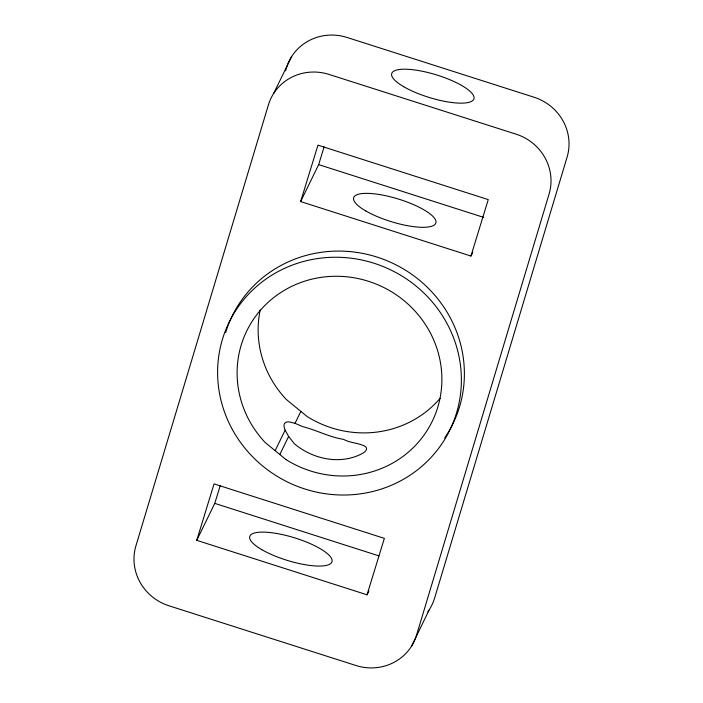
<?xml version="1.0" encoding="UTF-8"?>
<svg xmlns="http://www.w3.org/2000/svg" width="703" height="703" viewBox="0 0 703 703"><rect width="100%" height="100%" fill="white"/><g stroke="black" fill="none" stroke-linecap="round" stroke-linejoin="round"><path stroke-width="1.05" d="M285.559 70.827L286.508 67.673A49.131 47.18 26 0 1 347.106 37.479L534.113 97.251A49.131 47.18 26 0 1 567.022 157.358L434.612 598.104A49.131 47.18 26 0 1 429.507 609.308L411.483 646.268M196.743 540.335L214.055 483.901L384.356 538.366L367.045 594.8L196.743 540.335L214.775 503.374L220.224 485.606M300.638 201.576L317.949 145.143L488.251 199.608L470.94 256.041L300.638 201.576L318.661 164.616L324.109 146.848M273.66 93.455L291.683 56.504M275.137 450.667L285.137 430.157A40.001 10.835 40.5 0 1 289.161 421.905L295.032 423.311L302.677 426.616C316.631 430.122 329.25 437.125 343.556 439.357C350.243 443.022 357.994 442.837 364.752 446.08A40.001 9.552 -6.1 0 1 360.727 454.331C339.013 464.903 312.378 458.91 294.329 443.716L288.634 436.431L285.137 430.157M279.82 454.507L288.634 436.431M295.032 423.311L300.849 411.396M470.94 256.041L472.838 252.149M367.045 594.8L368.943 590.915M318.661 164.616L483.743 217.412M214.775 503.374L378.803 555.845M440.104 398.311A103.165 99.07 26 0 1 307.026 416.466L286.253 399.418A103.165 99.07 26 0 1 260.189 309.97M225.619 332.589A122.823 117.946 26 0 1 393.566 263.66A122.823 117.946 26 0 1 444.691 437.934M428.944 610.169A49.131 47.18 26 0 1 427.776 611.847M268.484 104.633L135.907 545.915A49.131 47.18 26 0 0 169.151 605.845L356.175 665.583A49.131 47.18 26 0 0 416.589 635.064L549.017 194.274A49.131 47.18 26 0 0 516.107 134.176L329.083 74.439A49.131 47.18 26 0 0 268.484 104.633M285.998 459.577L265.224 442.539A103.165 99.07 26 0 1 307 280.462A103.165 99.07 26 0 1 441.229 390.596A103.165 99.07 26 0 1 285.998 459.577M365.727 210.918A42.988 11.854 17.1 0 0 434.674 224.705A42.988 11.854 17.1 0 0 384.005 195.364A42.988 11.854 17.1 0 0 365.727 210.918M261.832 549.676A42.988 11.854 17.1 0 0 330.779 563.472A42.988 11.854 17.1 0 0 280.11 534.122A42.988 11.854 17.1 0 0 261.832 549.676M403.794 86.759A42.988 11.854 17.1 0 0 472.741 100.555A42.988 11.854 17.1 0 0 422.072 71.205A42.988 11.854 17.1 0 0 403.794 86.759M232.368 429.507A122.823 117.946 26 0 0 443.435 441.449A122.823 117.946 26 0 0 342.677 257.439A122.823 117.946 26 0 0 232.368 429.507"/></g></svg>
